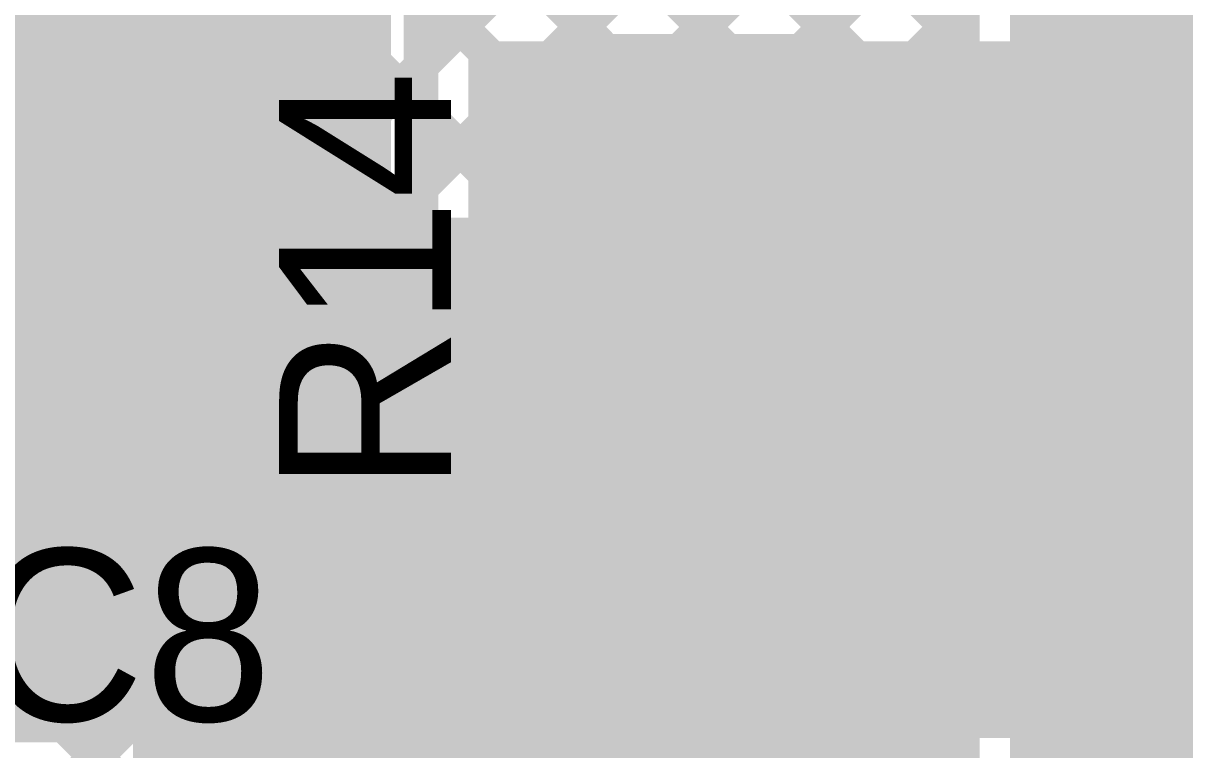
# Model space of a CAD drawing. Header units: millimetres. Extents: x 3.06 to 5.82, y 1.29 to 3.84.
# Drawn here: x 5.0885 to 5.3587, y 1.6563 to 1.8252 of the extents above; entities that cross this region are included whole.
import ezdxf

# ---------------------------------------------------------------- set-up
doc = ezdxf.new("R2010")
doc.units = ezdxf.units.MM
doc.header["$MEASUREMENT"] = 0
for name, color, linetype in [('BottomLayer', 5, 'Continuous'), ('BottomSolder', 6, 'Continuous'), ('MultiLayer', 9, 'Continuous'), ('TopLayer', 1, 'Continuous'), ('TopOverlay', 2, 'Continuous'), ('TopPaste', 8, 'Continuous'), ('TopSolder', 216, 'Continuous'), ('ViaHoleLayer', 16, 'Continuous')]:
    doc.layers.add(name, color=color, linetype=linetype)

# ---------------------------------------------------------------- blocks, each defined once
blk = doc.blocks.new('RES_0805_76')
at = {"layer": 'TopLayer'}
for points in [[(-0.06, -0.025), (-0.02, -0.025), (-0.06, 0.025), (-0.02, 0.025)], [(0.02, -0.025), (0.06, -0.025), (0.02, 0.025), (0.06, 0.025)]]:
    blk.add_solid(points, dxfattribs=at)
at = {"layer": 'TopOverlay', "const_width": 0.00787}
for points in [[(-0.065, 0.03), (0.065, 0.03)], [(-0.065, 0.03), (-0.065, -0.03)], [(0.065, 0.03), (0.065, -0.03)], [(-0.065, -0.03), (0.065, -0.03)]]:
    blk.add_lwpolyline(points, dxfattribs=at)
at = {"layer": 'TopOverlay', "const_width": 0.00394}
for points in [[(-0.06697, 0.03, 1), (-0.06303, 0.03, 1)], [(-0.06697, 0.03, 1), (-0.06303, 0.03, 1)], [(0.06303, 0.03, 1), (0.06697, 0.03, 1)], [(0.06303, 0.03, 1), (0.06697, 0.03, 1)], [(-0.06697, -0.03, 1), (-0.06303, -0.03, 1)], [(-0.06697, -0.03, 1), (-0.06303, -0.03, 1)], [(0.06303, -0.03, 1), (0.06697, -0.03, 1)], [(0.06303, -0.03, 1), (0.06697, -0.03, 1)]]:
    blk.add_lwpolyline(points, format="xyb", close=True, dxfattribs=at)
at = {"layer": 'TopPaste'}
for points in [[(-0.06, -0.025), (-0.02, -0.025), (-0.06, 0.025), (-0.02, 0.025)], [(0.02, -0.025), (0.06, -0.025), (0.02, 0.025), (0.06, 0.025)]]:
    blk.add_solid(points, dxfattribs=at)
at = {"layer": 'TopSolder'}
for points in [[(-0.064, -0.029), (-0.016, -0.029), (-0.064, 0.029), (-0.016, 0.029)], [(0.016, -0.029), (0.064, -0.029), (0.016, 0.029), (0.064, 0.029)]]:
    blk.add_solid(points, dxfattribs=at)
blk = doc.blocks.new('RES_0805_87')
at = {"layer": 'TopLayer'}
for points in [[(-0.06, -0.025), (-0.02, -0.025), (-0.06, 0.025), (-0.02, 0.025)], [(0.02, -0.025), (0.06, -0.025), (0.02, 0.025), (0.06, 0.025)]]:
    blk.add_solid(points, dxfattribs=at)
at = {"layer": 'TopOverlay', "const_width": 0.00787}
for points in [[(0.065, 0.03), (-0.065, 0.03)], [(-0.065, 0.03), (-0.065, -0.03)], [(0.065, 0.03), (0.065, -0.03)], [(0.065, -0.03), (-0.065, -0.03)]]:
    blk.add_lwpolyline(points, dxfattribs=at)
at = {"layer": 'TopOverlay', "const_width": 0.00394}
for points in [[(-0.06697, 0.03, 1), (-0.06303, 0.03, 1)], [(-0.06697, 0.03, 1), (-0.06303, 0.03, 1)], [(0.06303, 0.03, 1), (0.06697, 0.03, 1)], [(0.06303, 0.03, 1), (0.06697, 0.03, 1)], [(-0.06697, -0.03, 1), (-0.06303, -0.03, 1)], [(-0.06697, -0.03, 1), (-0.06303, -0.03, 1)], [(0.06303, -0.03, 1), (0.06697, -0.03, 1)], [(0.06303, -0.03, 1), (0.06697, -0.03, 1)]]:
    blk.add_lwpolyline(points, format="xyb", close=True, dxfattribs=at)
at = {"layer": 'TopPaste'}
for points in [[(-0.06, -0.025), (-0.02, -0.025), (-0.06, 0.025), (-0.02, 0.025)], [(0.02, -0.025), (0.06, -0.025), (0.02, 0.025), (0.06, 0.025)]]:
    blk.add_solid(points, dxfattribs=at)
at = {"layer": 'TopSolder'}
for points in [[(-0.064, -0.029), (-0.016, -0.029), (-0.064, 0.029), (-0.016, 0.029)], [(0.016, -0.029), (0.064, -0.029), (0.016, 0.029), (0.064, 0.029)]]:
    blk.add_solid(points, dxfattribs=at)
blk = doc.blocks.new('16_TSSOP_102')
at = {"layer": 'TopLayer'}
blk.add_solid([(-0.13681, -0.09685), (-0.08169, -0.09685), (-0.13681, -0.08228), (-0.08169, -0.08228)], dxfattribs=at)
at = {"layer": 'TopOverlay', "const_width": 0.00787}
blk.add_lwpolyline([(-0.079, -0.103), (0.079, -0.103)], dxfattribs=at)
at = {"layer": 'TopOverlay', "const_width": 0.00394}
blk.add_lwpolyline([(-0.08097, -0.103, 1), (-0.07703, -0.103, 1)], format="xyb", close=True, dxfattribs=at)
at = {"layer": 'TopPaste'}
blk.add_solid([(-0.13681, -0.09685), (-0.08169, -0.09685), (-0.13681, -0.08228), (-0.08169, -0.08228)], dxfattribs=at)
at = {"layer": 'TopSolder'}
blk.add_solid([(-0.14081, -0.10085), (-0.07769, -0.10085), (-0.14081, -0.07828), (-0.07769, -0.07828)], dxfattribs=at)
blk = doc.blocks.new('SOT23_5_104')
at = {"layer": 'TopLayer'}
for points in [[(-0.07323, 0.0252), (-0.02913, 0.0252), (-0.07323, 0.04961), (-0.02913, 0.04961)], [(0.02913, 0.0252), (0.07323, 0.0252), (0.02913, 0.04961), (0.07323, 0.04961)], [(-0.07323, -0.0122), (-0.02913, -0.0122), (-0.07323, 0.0122), (-0.02913, 0.0122)], [(-0.07323, -0.04961), (-0.02913, -0.04961), (-0.07323, -0.0252), (-0.02913, -0.0252)], [(0.02913, -0.04961), (0.07323, -0.04961), (0.02913, -0.0252), (0.07323, -0.0252)]]:
    blk.add_solid(points, dxfattribs=at)
at = {"layer": 'TopOverlay'}
for points, const_width in [([(-0.04976, 0.063, 1), (-0.05824, 0.063, 1)], 0.01), ([(-0.06074, 0.063, 1), (-0.05574, 0.063, 1)], 0.005), ([(-0.05226, 0.063, 1), (-0.04726, 0.063, 1)], 0.005), ([(-0.02997, 0.063, 1), (-0.02603, 0.063, 1)], 0.00394), ([(0.02103, 0.063, 1), (0.02497, 0.063, 1)], 0.00394), ([(-0.02997, -0.063, 1), (-0.02603, -0.063, 1)], 0.00394), ([(0.02103, -0.063, 1), (0.02497, -0.063, 1)], 0.00394)]:
    blk.add_lwpolyline(points, format="xyb", close=True, dxfattribs=dict(at, const_width=const_width))
at = {"layer": 'TopOverlay', "const_width": 0.00787}
for points in [[(0.023, 0.063), (-0.028, 0.063)], [(0.023, -0.063), (-0.028, -0.063)]]:
    blk.add_lwpolyline(points, dxfattribs=at)
at = {"layer": 'TopPaste'}
for points in [[(-0.07323, 0.0252), (-0.02913, 0.0252), (-0.07323, 0.04961), (-0.02913, 0.04961)], [(0.02913, 0.0252), (0.07323, 0.0252), (0.02913, 0.04961), (0.07323, 0.04961)], [(-0.07323, -0.0122), (-0.02913, -0.0122), (-0.07323, 0.0122), (-0.02913, 0.0122)], [(-0.07323, -0.04961), (-0.02913, -0.04961), (-0.07323, -0.0252), (-0.02913, -0.0252)], [(0.02913, -0.04961), (0.07323, -0.04961), (0.02913, -0.0252), (0.07323, -0.0252)]]:
    blk.add_solid(points, dxfattribs=at)
at = {"layer": 'TopSolder'}
for points in [[(-0.07723, 0.0212), (-0.02513, 0.0212), (-0.07723, 0.05361), (-0.02513, 0.05361)], [(0.02513, 0.0212), (0.07723, 0.0212), (0.02513, 0.05361), (0.07723, 0.05361)], [(-0.07723, -0.0162), (-0.02513, -0.0162), (-0.07723, 0.0162), (-0.02513, 0.0162)], [(-0.07723, -0.05361), (-0.02513, -0.05361), (-0.07723, -0.0212), (-0.02513, -0.0212)], [(0.02513, -0.05361), (0.07723, -0.05361), (0.02513, -0.0212), (0.07723, -0.0212)]]:
    blk.add_solid(points, dxfattribs=at)

msp = doc.modelspace()

# ---------------------------------------------------------------- linework, layer by layer
at = {"layer": 'BottomLayer', "const_width": 0.008}
for points in [[(4.789, 2.2255), (5.307, 1.7075)], [(4.789, 2.19722), (5.307, 1.67922)], [(4.789, 2.16893), (5.307, 1.65093)], [(4.789, 2.14065), (5.307, 1.62265)], [(4.89622, 2.00514), (5.307, 1.59436)], [(4.88966, 1.98342), (5.31461, 1.55847)], [(4.8668, 1.978), (5.3084, 1.5364)], [(4.87912, 1.93739), (5.29051, 1.526)], [(4.83594, 1.924), (5.23394, 1.526)], [(4.86418, 1.92404), (5.26223, 1.526)], [(4.74898, 1.468), (5.19842, 1.91745)], [(4.77726, 1.468), (5.17021, 1.86095)], [(4.83383, 1.468), (5.215, 1.84917)], [(4.80555, 1.468), (5.18048, 1.84293)], [(4.86211, 1.468), (5.23611, 1.842)], [(4.8904, 1.468), (5.2644, 1.842)], [(5.22907, 1.842), (5.307, 1.76407)], [(5.25735, 1.842), (5.307, 1.79235)], [(5.20182, 1.84096), (5.307, 1.73579)], [(4.91868, 1.468), (5.28468, 1.834)], [(5.29364, 1.834), (5.307, 1.82064)], [(5.307, 1.584), (5.307, 1.834)], [(4.94697, 1.468), (5.307, 1.82803)], [(4.97525, 1.468), (5.307, 1.79975)], [(5.06154, 1.526), (5.307, 1.77146)], [(5.08982, 1.526), (5.307, 1.74318)], [(5.1181, 1.526), (5.307, 1.7149)], [(5.14639, 1.526), (5.307, 1.68661)], [(5.17467, 1.526), (5.307, 1.65833)]]:
    msp.add_lwpolyline(points, dxfattribs=at)
at = {"layer": 'BottomLayer'}
for points, const_width in [([(5.305, 1.82803, 1), (5.309, 1.82803, 1)], 0.004), ([(5.305, 1.82064, 1), (5.309, 1.82064, 1)], 0.004), ([(5.305, 1.79975, 1), (5.309, 1.79975, 1)], 0.004), ([(5.305, 1.79235, 1), (5.309, 1.79235, 1)], 0.004), ([(5.156, 1.771, 1), (5.162, 1.771, 1)], 0.006), ([(5.305, 1.77146, 1), (5.309, 1.77146, 1)], 0.004), ([(5.12909, 1.756, 1), (5.14091, 1.756, 1)], 0.01181), ([(5.305, 1.76407, 1), (5.309, 1.76407, 1)], 0.004), ([(5.17, 1.757, 1), (5.176, 1.757, 1)], 0.006), ([(5.305, 1.74318, 1), (5.309, 1.74318, 1)], 0.004), ([(5.305, 1.73579, 1), (5.309, 1.73579, 1)], 0.004), ([(5.305, 1.7149, 1), (5.309, 1.7149, 1)], 0.004), ([(5.305, 1.7075, 1), (5.309, 1.7075, 1)], 0.004), ([(5.21609, 1.691, 1), (5.22791, 1.691, 1)], 0.01181), ([(5.305, 1.68661, 1), (5.309, 1.68661, 1)], 0.004), ([(5.305, 1.67922, 1), (5.309, 1.67922, 1)], 0.004), ([(5.305, 1.65833, 1), (5.309, 1.65833, 1)], 0.004)]:
    msp.add_lwpolyline(points, format="xyb", close=True, dxfattribs=dict(at, const_width=const_width))
at = {"layer": 'BottomLayer', "const_width": 0.012}
msp.add_lwpolyline([(5.173, 1.757, -0.414214), (5.159, 1.771)], format="xyb", dxfattribs=at)
at = {"layer": 'BottomLayer'}
for points in [[(5.318, 1.595), (5.37, 1.595), (5.318, 1.87), (5.37, 1.87)], [(5.114, 1.523), (5.307, 1.523), (5.114, 1.78), (5.307, 1.78)]]:
    msp.add_solid(points, dxfattribs=at)
at = {"layer": 'BottomSolder', "const_width": 0.01581}
for points in [[(5.12709, 1.756, 1), (5.14291, 1.756, 1)], [(5.21409, 1.691, 1), (5.22991, 1.691, 1)]]:
    msp.add_lwpolyline(points, format="xyb", close=True, dxfattribs=at)
at = {"layer": 'MultiLayer', "const_width": 0.01181}
for points in [[(5.12909, 1.756, 1), (5.14091, 1.756, 1)], [(5.21609, 1.691, 1), (5.22791, 1.691, 1)]]:
    msp.add_lwpolyline(points, format="xyb", close=True, dxfattribs=at)
at = {"layer": 'TopLayer'}
for points, const_width in [([(4.79094, 1.969), (5.09794, 1.662)], 0.008), ([(5.03023, 1.95599), (5.181, 1.80522)], 0.008), ([(5.01632, 1.94162), (5.181, 1.77693)], 0.008), ([(5.00171, 1.92794), (5.181, 1.74865)], 0.008), ([(4.86418, 1.92404), (5.12623, 1.662)], 0.008), ([(4.89151, 1.925), (5.15451, 1.662)], 0.008), ([(4.9198, 1.925), (5.1828, 1.662)], 0.008), ([(4.94808, 1.925), (5.21108, 1.662)], 0.008), ([(4.97636, 1.925), (5.23936, 1.662)], 0.008), ([(4.67398, 1.393), (5.19842, 1.91745)], 0.008), ([(4.70226, 1.393), (5.17021, 1.86095)], 0.008), ([(4.73055, 1.393), (5.18048, 1.84293)], 0.008), ([(5.181, 1.733), (5.181, 1.832)], 0.008), ([(4.75883, 1.393), (5.181, 1.81517)], 0.008), ([(4.78711, 1.393), (5.181, 1.78689)], 0.008), ([(5.0844, 1.662), (5.181, 1.7586)], 0.008), ([(5.11268, 1.662), (5.18368, 1.733)], 0.008), ([(5.14097, 1.662), (5.21197, 1.733)], 0.008), ([(5.16925, 1.662), (5.24025, 1.733)], 0.008), ([(5.181, 1.733), (5.194, 1.733)], 0.008), ([(5.194, 1.733), (5.266, 1.733)], 0.008), ([(5.194, 1.733), (5.266, 1.733)], 0.008), ([(5.19665, 1.733), (5.26665, 1.663)], 0.008), ([(5.19754, 1.662), (5.26854, 1.733)], 0.008), ([(5.22493, 1.733), (5.29493, 1.663)], 0.008), ([(5.22582, 1.662), (5.29682, 1.733)], 0.008), ([(5.25322, 1.733), (5.32322, 1.663)], 0.008), ([(5.2551, 1.663), (5.3251, 1.733)], 0.008), ([(5.266, 1.733), (5.376, 1.733)], 0.008), ([(5.2815, 1.733), (5.3515, 1.663)], 0.008), ([(5.28339, 1.663), (5.35339, 1.733)], 0.008), ([(5.30979, 1.733), (5.37979, 1.663)], 0.008), ([(5.33807, 1.733), (5.376, 1.69507)], 0.008), ([(5.31167, 1.663), (5.376, 1.72733)], 0.008), ([(5.327, 1.687), (5.327, 1.711)], 0.02), ([(5.33996, 1.663), (5.376, 1.69904)], 0.008), ([(5.338, 1.676), (5.37, 1.676)], 0.02), ([(5.075, 1.662), (5.247, 1.662)], 0.008), ([(5.247, 1.663), (5.318, 1.663)], 0.008), ([(5.247, 1.663), (5.318, 1.663)], 0.008), ([(5.318, 1.663), (5.38, 1.663)], 0.008)]:
    msp.add_lwpolyline(points, dxfattribs=dict(at, const_width=const_width))
for points, const_width in [([(5.179, 1.81517, 1), (5.183, 1.81517, 1)], 0.004), ([(5.179, 1.80522, 1), (5.183, 1.80522, 1)], 0.004), ([(5.179, 1.78689, 1), (5.183, 1.78689, 1)], 0.004), ([(5.179, 1.77693, 1), (5.183, 1.77693, 1)], 0.004), ([(5.12909, 1.756, 1), (5.14091, 1.756, 1)], 0.01181), ([(5.179, 1.7586, 1), (5.183, 1.7586, 1)], 0.004), ([(5.179, 1.74865, 1), (5.183, 1.74865, 1)], 0.004), ([(5.179, 1.733, 1), (5.183, 1.733, 1)], 0.004), ([(5.179, 1.733, 1), (5.183, 1.733, 1)], 0.004), ([(5.18168, 1.733, 1), (5.18568, 1.733, 1)], 0.004), ([(5.192, 1.733, 1), (5.196, 1.733, 1)], 0.004), ([(5.192, 1.733, 1), (5.196, 1.733, 1)], 0.004), ([(5.192, 1.733, 1), (5.196, 1.733, 1)], 0.004), ([(5.19465, 1.733, 1), (5.19865, 1.733, 1)], 0.004), ([(5.20997, 1.733, 1), (5.21397, 1.733, 1)], 0.004), ([(5.22293, 1.733, 1), (5.22693, 1.733, 1)], 0.004), ([(5.23825, 1.733, 1), (5.24225, 1.733, 1)], 0.004), ([(5.25122, 1.733, 1), (5.25522, 1.733, 1)], 0.004), ([(5.264, 1.733, 1), (5.268, 1.733, 1)], 0.004), ([(5.264, 1.733, 1), (5.268, 1.733, 1)], 0.004), ([(5.264, 1.733, 1), (5.268, 1.733, 1)], 0.004), ([(5.26654, 1.733, 1), (5.27054, 1.733, 1)], 0.004), ([(5.2795, 1.733, 1), (5.2835, 1.733, 1)], 0.004), ([(5.29482, 1.733, 1), (5.29882, 1.733, 1)], 0.004), ([(5.30779, 1.733, 1), (5.31179, 1.733, 1)], 0.004), ([(5.3231, 1.733, 1), (5.3271, 1.733, 1)], 0.004), ([(5.33607, 1.733, 1), (5.34007, 1.733, 1)], 0.004), ([(5.35139, 1.733, 1), (5.35539, 1.733, 1)], 0.004), ([(5.322, 1.711, 1), (5.332, 1.711, 1)], 0.01), ([(5.21609, 1.691, 1), (5.22791, 1.691, 1)], 0.01181), ([(5.322, 1.687, 1), (5.332, 1.687, 1)], 0.01), ([(5.322, 1.687, 1), (5.332, 1.687, 1)], 0.01), ([(5.333, 1.676, 1), (5.343, 1.676, 1)], 0.01), ([(5.333, 1.676, 1), (5.343, 1.676, 1)], 0.01), ([(5.09594, 1.662, 1), (5.09994, 1.662, 1)], 0.004), ([(5.11068, 1.662, 1), (5.11468, 1.662, 1)], 0.004), ([(5.12423, 1.662, 1), (5.12823, 1.662, 1)], 0.004), ([(5.13897, 1.662, 1), (5.14297, 1.662, 1)], 0.004), ([(5.15251, 1.662, 1), (5.15651, 1.662, 1)], 0.004), ([(5.16725, 1.662, 1), (5.17125, 1.662, 1)], 0.004), ([(5.1808, 1.662, 1), (5.1848, 1.662, 1)], 0.004), ([(5.19554, 1.662, 1), (5.19954, 1.662, 1)], 0.004), ([(5.20908, 1.662, 1), (5.21308, 1.662, 1)], 0.004), ([(5.22382, 1.662, 1), (5.22782, 1.662, 1)], 0.004), ([(5.23736, 1.662, 1), (5.24136, 1.662, 1)], 0.004), ([(5.245, 1.663, 1), (5.249, 1.663, 1)], 0.004), ([(5.245, 1.663, 1), (5.249, 1.663, 1)], 0.004), ([(5.245, 1.662, 1), (5.249, 1.662, 1)], 0.004), ([(5.2531, 1.663, 1), (5.2571, 1.663, 1)], 0.004), ([(5.26465, 1.663, 1), (5.26865, 1.663, 1)], 0.004), ([(5.28139, 1.663, 1), (5.28539, 1.663, 1)], 0.004), ([(5.29293, 1.663, 1), (5.29693, 1.663, 1)], 0.004), ([(5.30967, 1.663, 1), (5.31367, 1.663, 1)], 0.004), ([(5.316, 1.663, 1), (5.32, 1.663, 1)], 0.004), ([(5.316, 1.663, 1), (5.32, 1.663, 1)], 0.004), ([(5.316, 1.663, 1), (5.32, 1.663, 1)], 0.004), ([(5.32122, 1.663, 1), (5.32522, 1.663, 1)], 0.004), ([(5.33796, 1.663, 1), (5.34196, 1.663, 1)], 0.004), ([(5.3495, 1.663, 1), (5.3535, 1.663, 1)], 0.004)]:
    msp.add_lwpolyline(points, format="xyb", close=True, dxfattribs=dict(at, const_width=const_width))
at = {"layer": 'TopLayer', "const_width": 0.02}
msp.add_lwpolyline([(5.338, 1.676, -0.414214), (5.327, 1.687)], format="xyb", dxfattribs=at)
at = {"layer": 'TopLayer'}
for points in [[(4.934, 1.661), (5.174, 1.661), (4.934, 1.902), (5.174, 1.902)], [(5.192, 1.744), (5.424, 1.744), (5.192, 1.821), (5.424, 1.821)], [(4.971, 1.661), (5.379, 1.661), (4.971, 1.736), (5.379, 1.736)]]:
    msp.add_solid(points, dxfattribs=at)
at = {"layer": 'TopSolder', "const_width": 0.01581}
for points in [[(5.12709, 1.756, 1), (5.14291, 1.756, 1)], [(5.21409, 1.691, 1), (5.22991, 1.691, 1)]]:
    msp.add_lwpolyline(points, format="xyb", close=True, dxfattribs=at)
at = {"layer": 'ViaHoleLayer', "const_width": 0.00787}
for points in [[(5.13106, 1.756, 1), (5.13894, 1.756, 1)], [(5.21806, 1.691, 1), (5.22594, 1.691, 1)]]:
    msp.add_lwpolyline(points, format="xyb", close=True, dxfattribs=at)

# ---------------------------------------------------------------- block references
msp.add_blockref('16_TSSOP_102', (5.36, 1.901))
for name, p, rotation in [('RES_0805_76', (5.23, 1.724), 90), ('RES_0805_87', (5.367, 1.711), 180), ('SOT23_5_104', (5.39, 1.6), 180)]:
    msp.add_blockref(name, p, dxfattribs=dict(rotation=rotation))

# ---------------------------------------------------------------- texts
at = {"layer": 'TopOverlay'}
msp.add_text('R14', height=0.04, rotation=90, dxfattribs=at).set_placement((5.188, 1.716))
msp.add_text('C8', height=0.04, dxfattribs=at).set_placement((5.078, 1.663))

doc.saveas('drawing.dxf')
